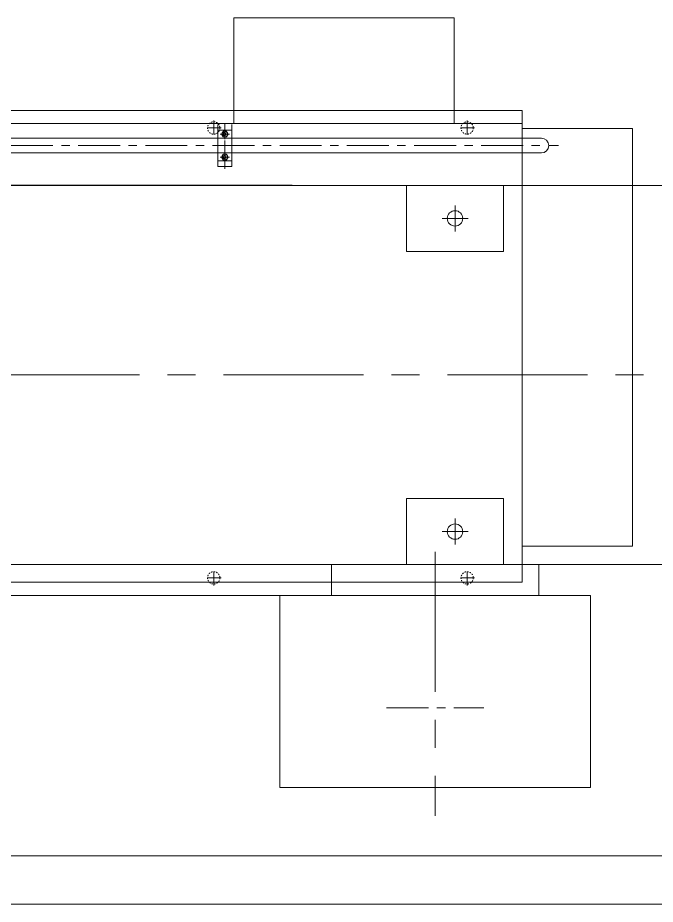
# Model space of a CAD drawing. Header units: millimetres. Extents: x -1 to 671026, y 1 to 511259.
# Drawn here: x 340110 to 376851, y 192457 to 243511 of the extents above; entities that cross this region are included whole.
import ezdxf

# ---------------------------------------------------------------- set-up
doc = ezdxf.new("R2010")
doc.units = ezdxf.units.MM
doc.header["$LTSCALE"] = 25.4
for name, pattern in [('CENTER', [50.8, 31.75, -6.35, 6.35, -6.35]), ('EB_DASH', [6, 3, -3]), ('EB_DASHDOT', [39, 30, -3, 3, -3])]:
    doc.linetypes.add(name, pattern=pattern)
for name, color, linetype, lineweight in [('CAXA0', 7, 'Continuous', 5), ('CAXA1', 5, 'CENTER', 5), ('CAXAEB0', 7, 'Continuous', 5), ('CAXA中心线层', 5, 'CENTER', 5), ('CAXA细实线层', 7, 'Continuous', 5), ('CAXA虚线层', 96, 'EB_DASH', 5)]:
    doc.layers.add(name, color=color, linetype=linetype, lineweight=lineweight)

msp = doc.modelspace()

# ---------------------------------------------------------------- linework, layer by layer
at = {"color": 7, "lineweight": 5}
for p, q in [((352564.18, 237414.85), (352564.18, 243510.85)), ((352564.18, 243510.85), (365264.18, 243510.85)), ((365264.18, 237414.85), (365264.18, 243510.85)), ((304414, 238176.85), (369184, 238176.85)), ((369184, 210998.85), (369184, 238176.85)), ((304414, 237414.85), (369184, 237414.85)), ((351632.54, 234943.36), (351632.54, 237356.36)), ((351632.54, 237038.86), (352445.34, 237038.86)), ((352445.34, 234943.36), (352445.34, 237356.36)), ((370287.04, 236576.03), (332236.86, 236580.74)), ((370287.04, 235724.12), (332236.86, 235730.99)), ((351632.54, 235260.86), (352445.34, 235260.86)), ((351632.54, 234943.36), (352445.34, 234943.36)), ((378416.78, 233858.85), (331668.3, 233858.85)), ((355929.02, 233871.62), (332236.86, 233871.62)), ((362516.38, 233858.85), (362516.38, 230048.85)), ((368104.38, 233858.85), (368104.38, 230048.85)), ((362516.38, 230048.85), (368104.38, 230048.85)), ((362516.38, 215824.85), (368104.38, 215824.85)), ((362516.38, 212014.85), (362516.38, 215824.85)), ((368104.38, 212014.85), (368104.38, 215824.85)), ((378416.78, 212014.85), (331668.3, 212014.85)), ((358192.61, 212014.85), (358192.61, 210236.85)), ((370142.15, 212014.85), (370142.15, 210236.85)), ((304414, 210998.85), (369184, 210998.85)), ((304414, 210236.85), (369184, 210236.85)), ((355213.88, 210236.85), (355213.88, 199187.85)), ((373120.88, 210236.85), (355213.88, 210236.85)), ((373120.88, 210236.85), (373120.88, 199187.85)), ((355213.88, 199187.85), (373120.88, 199187.85)), ((402168.33, 195250.85), (285325.79, 195250.85)), ((402168.33, 192456.85), (285325.79, 192456.85))]:
    msp.add_line(p, q, dxfattribs=at)
for centre in [(365310.38, 231953.85), (365310.38, 213919.85)]:
    msp.add_circle(centre, 444.5, dxfattribs=at)
at = {"layer": 'CAXA0', "color": 7, "lineweight": 5}
for p, q in [((369184, 237137.53), (375534, 237137.53)), ((375534, 213077.42), (375534, 237137.53)), ((369184, 213077.42), (375534, 213077.42))]:
    msp.add_line(p, q, dxfattribs=at)
msp.add_arc((370287.04, 236150.07), 425.96, 270, 90, dxfattribs=at)
at = {"layer": 'CAXA1', "linetype": 'CENTER', "lineweight": 5, "ltscale": 3}
for p, q in [((324238.59, 236150.07), (371277.46, 236150.07)), ((361365.61, 203759.85), (366969.15, 203759.85))]:
    msp.add_line(p, q, dxfattribs=at)
at = {"layer": 'CAXA1', "linetype": 'CENTER', "lineweight": 5, "ltscale": 10}
for p, q in [((365310.38, 232702.67), (365310.38, 231205.02)), ((364561.55, 231953.85), (366059.21, 231953.85)), ((326165.65, 222936.85), (380482.33, 222936.85)), ((365310.38, 214668.67), (365310.38, 213171.02)), ((364561.55, 213919.85), (366059.21, 213919.85)), ((364167.38, 212749.62), (364167.38, 197554.44))]:
    msp.add_line(p, q, dxfattribs=at)
at = {"layer": 'CAXAEB0', "color": 7, "lineweight": 5}
for p, q in [((351848.3, 236810.26), (351943.62, 236975.36)), ((351943.62, 236975.36), (352134.26, 236975.36)), ((352229.58, 236810.26), (352134.26, 236975.36)), ((351848.3, 236810.26), (351943.62, 236645.16)), ((351943.62, 236645.16), (352134.26, 236645.16)), ((352229.58, 236810.26), (352134.26, 236645.16)), ((351848.3, 235489.46), (351943.62, 235654.56)), ((351848.3, 235489.46), (351943.62, 235324.36)), ((351943.62, 235654.56), (352134.26, 235654.56)), ((352229.58, 235489.46), (352134.26, 235654.56)), ((352229.58, 235489.46), (352134.26, 235324.36)), ((351943.62, 235324.36), (352134.26, 235324.36))]:
    msp.add_line(p, q, dxfattribs=at)
for centre, radius in [((352038.94, 236810.26), 165.1), ((352038.94, 236810.26), 86.36), ((352038.94, 235489.46), 165.1), ((352038.94, 235489.46), 86.36)]:
    msp.add_circle(centre, radius, dxfattribs=at)
at = {"layer": 'CAXA中心线层', "lineweight": 5}
for p, q in [((351403.94, 237592.65), (351403.94, 236729.05)), ((366008.94, 237592.65), (366008.94, 236729.05)), ((351835.74, 237160.85), (350972.14, 237160.85)), ((366440.74, 237160.85), (365577.14, 237160.85)), ((351403.94, 210821.05), (351403.94, 211684.65)), ((366008.94, 210821.05), (366008.94, 211684.65)), ((351835.74, 211252.85), (350972.14, 211252.85)), ((366440.74, 211252.85), (365577.14, 211252.85))]:
    msp.add_line(p, q, dxfattribs=at)
at = {"layer": 'CAXA中心线层', "linetype": 'EB_DASHDOT', "lineweight": 5}
for p, q in [((352038.94, 237437.71), (352038.94, 234800.61)), ((352038.94, 236568.96), (352038.94, 237051.56)), ((352305.78, 236810.26), (351772.1, 236810.26)), ((352305.78, 235489.46), (351772.1, 235489.46)), ((352038.94, 235248.16), (352038.94, 235730.76))]:
    msp.add_line(p, q, dxfattribs=at)
at = {"layer": 'CAXA细实线层', "color": 7, "lineweight": 5}
for centre in [(352038.94, 236810.26), (352038.94, 235489.46)]:
    msp.add_arc(centre, 101.6, 80, 270, dxfattribs=at)
at = {"layer": 'CAXA虚线层', "color": 7, "linetype": 'EB_DASH', "lineweight": 5}
for centre in [(351403.94, 237160.85), (366008.94, 237160.85), (351403.94, 211252.85), (366008.94, 211252.85)]:
    msp.add_circle(centre, 355.6, dxfattribs=at)

doc.saveas('drawing.dxf')
